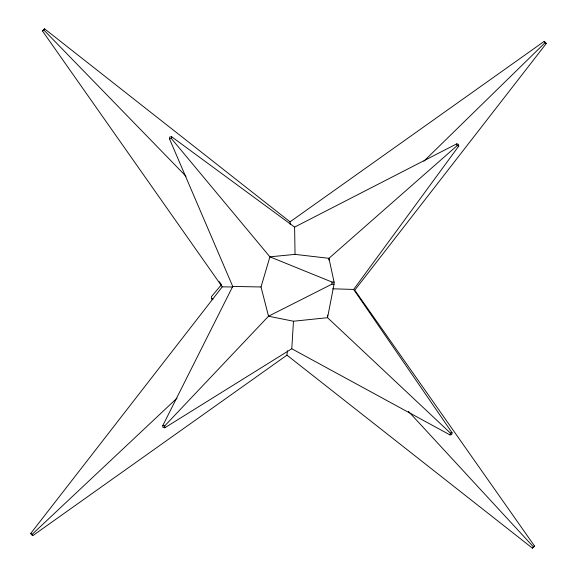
<?xml version="1.0" encoding="UTF-8"?>
<svg xmlns="http://www.w3.org/2000/svg" width="577" height="577" viewBox="0 0 577 577"><rect width="100%" height="100%" fill="white"/><g stroke="black" fill="none" stroke-linecap="round" stroke-linejoin="round"><path stroke-width="0.87" d="M212.863 299.752L211.398 298.713L211.449 296.592L221.186 285.06M164.856 427.752L164.705 425.913L268.521 316.218L331.919 284.165L331.97 282.038L269.906 256.837L171.398 138.53L171.636 136.735L169.71 137.016L169.472 138.812L232.733 286.423L162.793 425.574L162.945 427.406L164.856 427.752L291.774 348.753L293.477 321.23L327.556 317.696L450.413 433.06L452.101 432.808L451.64 434.625L449.945 434.878L291.774 348.753M327.548 315.049L327.556 317.696L334.033 284.216L334.083 282.088L328.94 258.316L457.099 145.678L458.78 146.046L353.658 289.445L332.72 288.796M328.854 260.097L328.94 258.316L295.035 254.378L269.906 256.837L261.028 286.971L268.521 316.218L293.477 321.23M232.61 286.978L222.239 286.841L30.725 533.473L31.598 534.583L32.788 535.651L286.949 355.151L287.44 350.737M449.945 434.878L450.413 433.06M290.224 224.446L290.051 221.849L544.212 41.349L546.275 43.527L354.761 290.159L534.569 546.08L532.405 548.15L286.949 355.151M222.239 286.841L42.431 30.92L43.347 29.903L44.595 28.85L290.051 221.849M42.431 30.92L44.595 28.85M532.405 548.15L534.569 546.08M423.879 161.214L545.402 42.417M32.788 535.651L31.923 534.54L177.002 398.152M171.636 136.735L294.609 227.114L456.717 143.868L458.398 144.243L458.78 146.046M169.472 138.812L171.398 138.53M232.733 286.423L261.028 286.971M331.97 282.038L334.083 282.088M331.919 284.165L334.033 284.216M211.398 298.713L212.805 298.749M162.793 425.574L164.705 425.913M546.275 43.527L544.212 41.349M30.725 533.473L31.923 534.54M43.679 29.867L186.025 176.302M408.444 411.394L533.653 547.097M353.658 289.445L452.101 432.808M219.267 281.612L221.301 284.584M456.717 143.868L457.099 145.678M294.609 227.114L295.035 254.378"/></g></svg>
